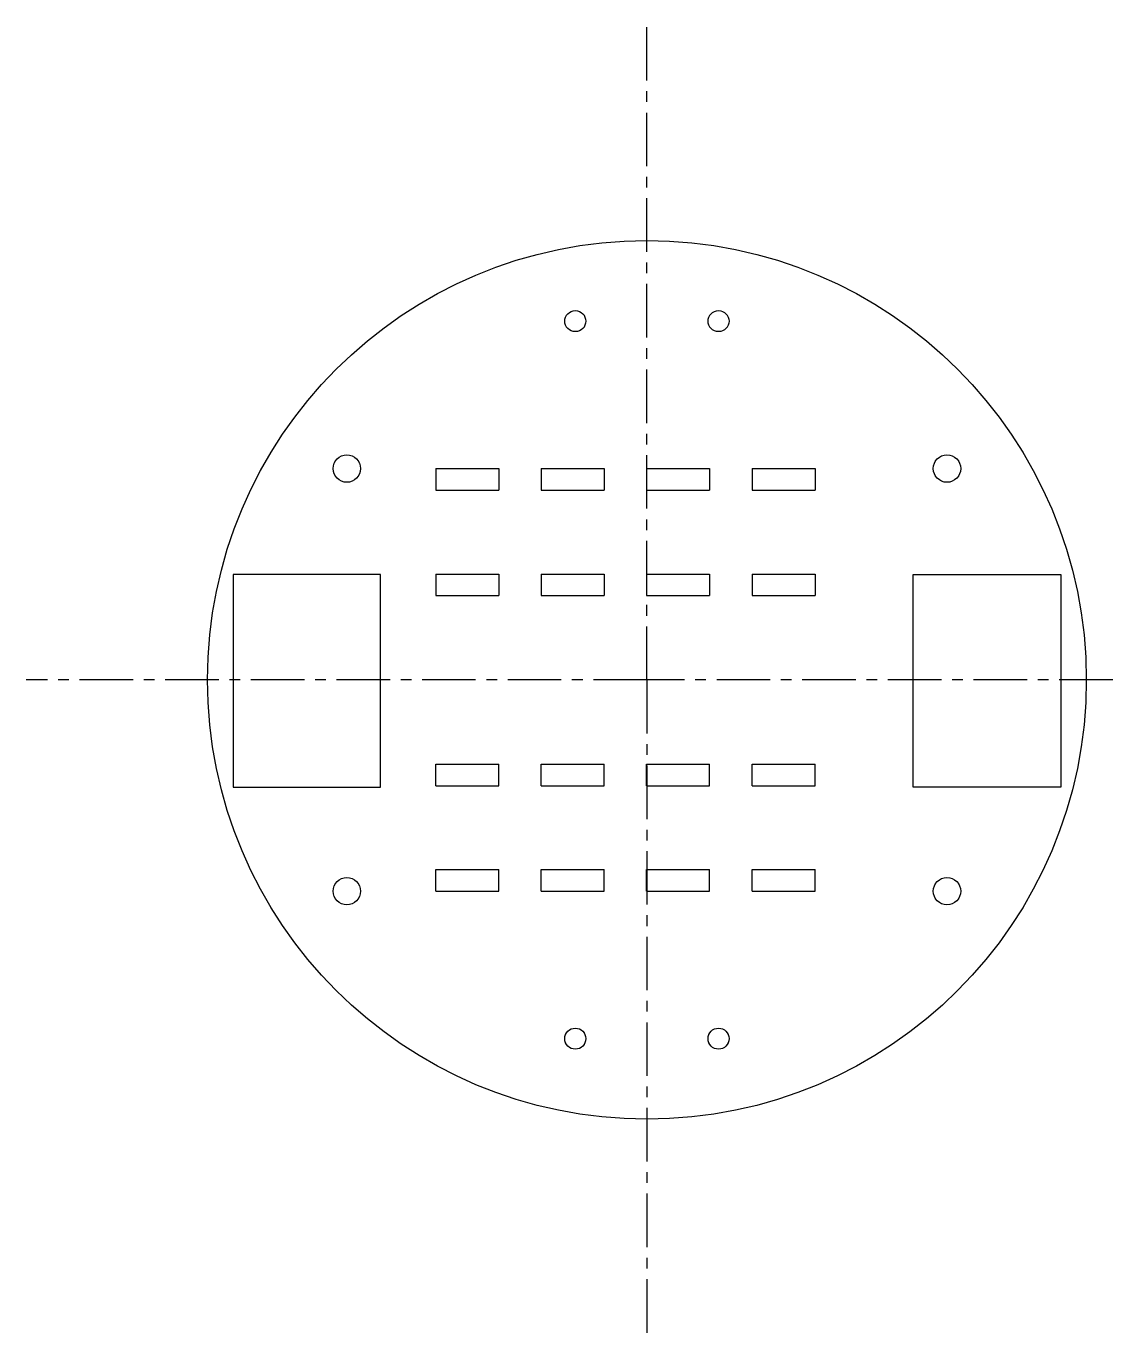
# Model space of a CAD drawing. Header units: millimetres. Extents: x -147 to 111, y -157 to 155.
import ezdxf

# ---------------------------------------------------------------- set-up
doc = ezdxf.new("R2010")
doc.units = ezdxf.units.MM
doc.linetypes.add('CENTERX2', pattern=[20.32, 12.7, -2.54, 2.54, -2.54])

msp = doc.modelspace()

# ---------------------------------------------------------------- linework, layer by layer
at = {"color": 7, "linetype": 'CENTERX2'}
for p, q in [((0, 0), (0, 155.13)), ((0, 0), (-147.27, 0)), ((110.54, 0), (0, 0)), ((0, 0), (0, -156.61))]:
    msp.add_line(p, q, dxfattribs=at)
at = {"color": 7, "linetype": 'Continuous'}
for p, q in [((-50.11, 50.15), (-50.11, 45.02)), ((-50.11, 50.15), (-35.16, 50.15)), ((-35.16, 50.15), (-35.16, 45.02)), ((-25.09, 50.15), (-25.09, 45.02)), ((-25.09, 50.15), (-10.14, 50.15)), ((-10.14, 50.15), (-10.14, 45.02)), ((-0.06, 50.15), (-0.06, 45.02)), ((-0.06, 50.15), (14.88, 50.15)), ((14.88, 50.15), (14.88, 45.02)), ((24.96, 50.15), (24.96, 45.02)), ((24.96, 50.15), (39.91, 50.15)), ((39.91, 50.15), (39.91, 45.02)), ((-50.11, 45.02), (-35.16, 45.02)), ((-25.09, 45.02), (-10.14, 45.02)), ((-0.06, 45.02), (14.88, 45.02)), ((24.96, 45.02), (39.91, 45.02)), ((-63.21, 25.01), (-98.21, 25.01)), ((-98.21, 25.01), (-98.21, -25.44)), ((-63.21, 0), (-63.21, 25.01)), ((-50.11, 25.13), (-35.16, 25.13)), ((-50.11, 25.13), (-50.11, 20)), ((-35.16, 25.13), (-35.16, 20)), ((-25.09, 25.13), (-25.09, 20)), ((-25.09, 25.13), (-10.14, 25.13)), ((-10.14, 25.13), (-10.14, 20)), ((-0.06, 25.13), (-0.06, 20)), ((-0.06, 25.13), (14.88, 25.13)), ((14.88, 25.13), (14.88, 20)), ((24.96, 25.13), (24.96, 20)), ((24.96, 25.13), (39.91, 25.13)), ((39.91, 25.13), (39.91, 20)), ((63.21, 0), (63.21, 25.01)), ((63.21, 25.01), (98.21, 25.01)), ((98.21, 25.01), (98.21, -25.44)), ((-50.11, 20), (-35.16, 20)), ((-25.09, 20), (-10.14, 20)), ((-0.06, 20), (14.88, 20)), ((24.96, 20), (39.91, 20)), ((-63.21, -25.44), (-63.21, 0)), ((63.21, -25.44), (63.21, 0)), ((-50.11, -25.13), (-50.11, -20)), ((-50.11, -20), (-35.16, -20)), ((-35.16, -25.13), (-35.16, -20)), ((-25.09, -25.13), (-25.09, -20)), ((-25.09, -20), (-10.14, -20)), ((-10.14, -25.13), (-10.14, -20)), ((-0.06, -25.13), (-0.06, -20)), ((-0.06, -20), (14.88, -20)), ((14.88, -25.13), (14.88, -20)), ((24.96, -25.13), (24.96, -20)), ((24.96, -20), (39.91, -20)), ((39.91, -25.13), (39.91, -20)), ((-98.21, -25.44), (-63.21, -25.44)), ((-50.11, -25.13), (-35.16, -25.13)), ((-25.09, -25.13), (-10.14, -25.13)), ((-0.06, -25.13), (14.88, -25.13)), ((24.96, -25.13), (39.91, -25.13)), ((98.21, -25.44), (63.21, -25.44)), ((-50.11, -50.15), (-50.11, -45.02)), ((-50.11, -45.02), (-35.16, -45.02)), ((-35.16, -50.15), (-35.16, -45.02)), ((-25.09, -45.02), (-10.14, -45.02)), ((-25.09, -50.15), (-25.09, -45.02)), ((-10.14, -50.15), (-10.14, -45.02)), ((-0.06, -45.02), (14.88, -45.02)), ((-0.06, -50.15), (-0.06, -45.02)), ((14.88, -50.15), (14.88, -45.02)), ((24.96, -50.15), (24.96, -45.02)), ((24.96, -45.02), (39.91, -45.02)), ((39.91, -50.15), (39.91, -45.02)), ((-50.11, -50.15), (-35.16, -50.15)), ((-25.09, -50.15), (-10.14, -50.15)), ((-0.06, -50.15), (14.88, -50.15)), ((24.96, -50.15), (39.91, -50.15))]:
    msp.add_line(p, q, dxfattribs=at)
at = {"color": 7, "linetype": 'Continuous', "lineweight": 15}
for p, q in [((-35.16, 50.15), (-50.11, 50.15)), ((-50.11, 50.15), (-50.11, 45.02)), ((-35.16, 45.02), (-35.16, 50.15)), ((-10.14, 50.15), (-25.09, 50.15)), ((-25.09, 50.15), (-25.09, 45.02)), ((-10.14, 45.02), (-10.14, 50.15)), ((14.88, 50.15), (-0.06, 50.15)), ((-0.06, 50.15), (-0.06, 45.02)), ((14.88, 45.02), (14.88, 50.15)), ((39.91, 50.15), (24.96, 50.15)), ((24.96, 50.15), (24.96, 45.02)), ((39.91, 45.02), (39.91, 50.15)), ((-50.11, 45.02), (-35.16, 45.02)), ((-25.09, 45.02), (-10.14, 45.02)), ((-0.06, 45.02), (14.88, 45.02)), ((24.96, 45.02), (39.91, 45.02)), ((-63.21, 25.01), (-98.21, 25.01)), ((-98.21, 25.01), (-98.21, -25.44)), ((-63.21, -25.44), (-63.21, 25.01)), ((-35.16, 25.13), (-50.11, 25.13)), ((-50.11, 25.13), (-50.11, 20)), ((-35.16, 20), (-35.16, 25.13)), ((-10.14, 25.13), (-25.09, 25.13)), ((-25.09, 25.13), (-25.09, 20)), ((-10.14, 20), (-10.14, 25.13)), ((14.88, 25.13), (-0.06, 25.13)), ((-0.06, 25.13), (-0.06, 20)), ((14.88, 20), (14.88, 25.13)), ((39.91, 25.13), (24.96, 25.13)), ((24.96, 25.13), (24.96, 20)), ((39.91, 20), (39.91, 25.13)), ((98.21, 25.01), (63.21, 25.01)), ((63.21, 25.01), (63.21, -25.44)), ((98.21, -25.44), (98.21, 25.01)), ((-50.11, 20), (-35.16, 20)), ((-25.09, 20), (-10.14, 20)), ((-0.06, 20), (14.88, 20)), ((24.96, 20), (39.91, 20)), ((-35.16, -20), (-50.11, -20)), ((-50.11, -20), (-50.11, -25.13)), ((-35.16, -25.13), (-35.16, -20)), ((-10.14, -20), (-25.09, -20)), ((-25.09, -20), (-25.09, -25.13)), ((-10.14, -25.13), (-10.14, -20)), ((14.88, -20), (-0.06, -20)), ((-0.06, -20), (-0.06, -25.13)), ((14.88, -25.13), (14.88, -20)), ((39.91, -20), (24.96, -20)), ((24.96, -20), (24.96, -25.13)), ((39.91, -25.13), (39.91, -20)), ((-98.21, -25.44), (-63.21, -25.44)), ((-50.11, -25.13), (-35.16, -25.13)), ((-25.09, -25.13), (-10.14, -25.13)), ((-0.06, -25.13), (14.88, -25.13)), ((24.96, -25.13), (39.91, -25.13)), ((63.21, -25.44), (98.21, -25.44)), ((-35.16, -45.02), (-50.11, -45.02)), ((-50.11, -45.02), (-50.11, -50.15)), ((-35.16, -50.15), (-35.16, -45.02)), ((-10.14, -45.02), (-25.09, -45.02)), ((-25.09, -45.02), (-25.09, -50.15)), ((-10.14, -50.15), (-10.14, -45.02)), ((14.88, -45.02), (-0.06, -45.02)), ((-0.06, -45.02), (-0.06, -50.15)), ((14.88, -50.15), (14.88, -45.02)), ((39.91, -45.02), (24.96, -45.02)), ((24.96, -45.02), (24.96, -50.15)), ((39.91, -50.15), (39.91, -45.02)), ((-50.11, -50.15), (-35.16, -50.15)), ((-25.09, -50.15), (-10.14, -50.15)), ((-0.06, -50.15), (14.88, -50.15)), ((24.96, -50.15), (39.91, -50.15))]:
    msp.add_line(p, q, dxfattribs=at)
at = {"color": 7, "linetype": 'Continuous'}
for centre, radius in [((0, 0), 104.27), ((-17, 85.15), 2.5), ((17, 85.15), 2.5), ((-71.21, 50.15), 3.25), ((71.21, 50.15), 3.25), ((-71.21, -50.15), 3.25), ((71.21, -50.15), 3.25), ((-17, -85.15), 2.5), ((17, -85.15), 2.5)]:
    msp.add_circle(centre, radius, dxfattribs=at)
at = {"color": 7, "linetype": 'Continuous', "lineweight": 15}
for centre, radius in [((0, 0), 104.27), ((-17, 85.15), 2.5), ((17, 85.15), 2.5), ((-71.21, 50.15), 3.25), ((71.21, 50.15), 3.25), ((-71.21, -50.15), 3.25), ((71.21, -50.15), 3.25), ((-17, -85.15), 2.5), ((17, -85.15), 2.5)]:
    msp.add_circle(centre, radius, dxfattribs=at)

doc.saveas('drawing.dxf')
